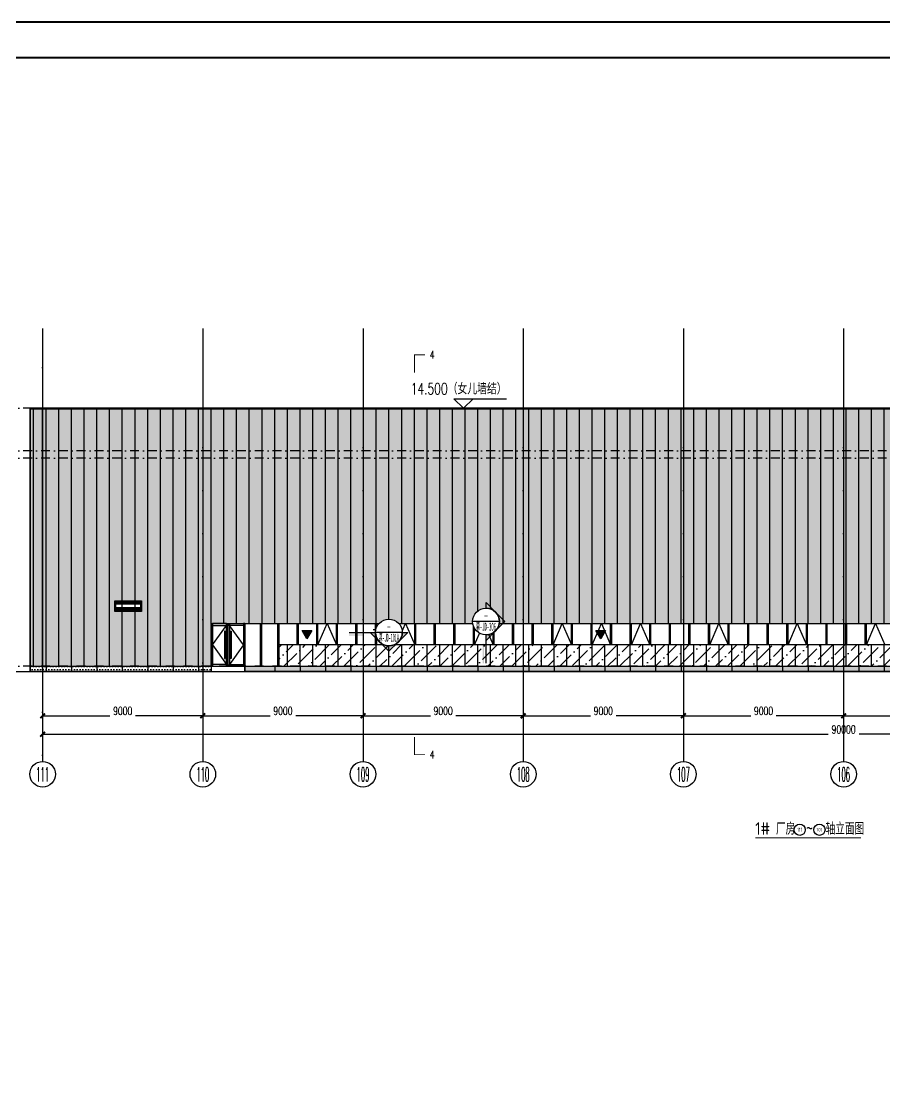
# Model space of a CAD drawing. Extents: x -2072575 to 87763, y 445513 to 805276.
# Drawn here: x -1862906 to -1814386, y 531657 to 591107 of the extents above; entities that cross this region are included whole.
import ezdxf
from ezdxf.enums import TextEntityAlignment as Align

# ---------------------------------------------------------------- set-up
doc = ezdxf.new("R2010")
doc.units = 0
doc.header["$LTSCALE"] = 1000
for name, pattern in [('CENTER', [2, 1.25, -0.25, 0.25, -0.25]), ('DASHDOT', [1, 0.5, -0.25, 0, -0.25]), ('DOT', [0.25, 0, -0.25]), ('DOTE', [2.42, 2, -0.2, 0.02, -0.2]), ('ZN-DASH', [0.35, 0.25, -0.1])]:
    doc.linetypes.add(name, pattern=pattern)
doc.layers.get('Defpoints').update_dxf_attribs({"color": 210})
for name, color, linetype in [('!ZN1-填充-8', 8, 'Continuous'), ('!ZN1-文字-7', 7, 'Continuous'), ('!ZN1-标注-173', 173, 'Continuous'), ('!ZN3-不锈钢板幕墙-7', 7, 'Continuous'), ('!ZN3-玻璃幕墙-4', 4, 'Continuous'), ('!ZN4-辅助材料-1', 1, 'Continuous'), ('!ZN7-索引-3', 3, 'Continuous'), ('0-cxFrame', 155, 'Continuous'), ('112铝材投影', 112, 'Continuous'), ('3符号', 3, 'Continuous'), ('3铝板幕墙', 3, 'Continuous'), ('4玻璃幕墙', 4, 'Continuous'), ('A-AXIS-DOTE', 14, 'DOTE'), ('A-AXIS-DP', 126, 'Continuous'), ('A-LIN-V', 9, 'Continuous'), ('A-SFCE', 30, 'Continuous'), ('AS-WALL', 40, 'Continuous'), ('DIM', 173, 'Continuous'), ('DIM_SYMB', 3, 'Continuous'), ('DOT', 8, 'DOT'), ('DOTE', 1, 'CENTER'), ('IE-填充-JYZS', 7, 'Continuous'), ('PUB_TEXT', 7, 'Continuous'), ('压型钢板', 23, 'Continuous')]:
    doc.layers.add(name, color=color, linetype=linetype)
doc.layers.add('0-cxText', color=131, linetype='Continuous', lineweight=25)
doc.layers.add('A-WALL-HATCH', color=8, linetype='Continuous', lineweight=13)
doc.styles.add('_TCH_AXIS', font='COMPLEX', dxfattribs={"bigfont": 'GBCBIG'})
doc.styles.add('_TCH_LABEL', font='COMPLEX', dxfattribs={"bigfont": 'GBCBIG'})
doc.styles.add('cx_tuming', font='simhei.ttf')
doc.styles.add('cx_tuqian1', font='')
doc.styles.add('DHTEXT-1', font='romans.shx', dxfattribs={"width": 0.7, "bigfont": 'chinese.shx'})
doc.styles.get("Standard").update_dxf_attribs({"font": 'gbenor.shx', "bigfont": 'gbcbig.shx'})
doc.styles.add('中南符号', font='simhei.ttf')
doc.styles.add('卓越符号', font='ROMANS.shx', dxfattribs={"width": 0.7, "bigfont": 'CHINESE.shx'})
doc.styles.add('样式 1', font='romans.shx', dxfattribs={"width": 0.7, "bigfont": 'chinese.shx'})
doc.styles.add('黑体', font='simhei.ttf', dxfattribs={"height": 12})
doc.styles.get('cx_tuqian1').set_extended_font_data('SimSun')
doc.dimstyles.new('ZN180', dxfattribs={"dimscale": 180, "dimtxt": 2.5, "dimasz": 1.5, "dimexe": 1, "dimexo": 2, "dimgap": 0.9, "dimtad": 1, "dimdec": 0, "dimdsep": 46, "dimtxsty": 'DHTEXT-1', "dimblk": 'ARCHTICK', "dimcen": 2.5, "dimclrd": 173, "dimclre": 173, "dimclrt": 7, "dimazin": 2, "dimtfac": 1, "dimtdec": 0, "dimtix": 1, "dimtmove": 2, "dimatfit": 3, "dimfxl": 0, "dimarcsym": 0})
pattern_1 = [(45, (-9976.13, -6e-11), (252.5697, 926.08891), [1190.625, -238.125, 0, -238.125])]

# ---------------------------------------------------------------- blocks, each defined once
blk = doc.blocks.new('w423432')
at = {"layer": '!ZN1-填充-8', "ltscale": 3000}
h = blk.add_hatch(dxfattribs=at)
h.set_pattern_fill('PLAST', color=141, scale=90)
h.set_pattern_definition([(0, (0, 0), (0, 285.75), []), (0, (0, 35.72), (0, 285.75), []), (0, (0, 71.44), (0, 285.75), [])])
h.paths.add_polyline_path([(-1977090, 516500), (-1975690, 516500), (-1975690, 516000), (-1977090, 516000)])
at = {"layer": '112铝材投影'}
for points in [[(-1977140, 516550), (-1975640, 516550), (-1975640, 515950), (-1977140, 515950)], [(-1977090, 516500), (-1975690, 516500), (-1975690, 516000), (-1977090, 516000)]]:
    blk.add_lwpolyline(points, close=True, dxfattribs=at)
blk = doc.blocks.new('_ArchTick')
at = {"color": 0, "linetype": 'ByBlock', "const_width": 0.4}
blk.add_lwpolyline([(-0.5, -0.5), (0.5, 0.5)], dxfattribs=at)
blk = doc.blocks.new('*D881')
at = {"layer": 'Defpoints', "color": 0, "ltscale": 1800, "transparency": 16777216}
for p in [(45000, -1577), (54000, -1577), (54000, -2784)]:
    blk.add_point(p, dxfattribs=at)
at = {"layer": 'DIM', "color": 173, "linetype": 'ByBlock', "lineweight": -2, "ltscale": 1800, "transparency": 16777216}
for p, q in [((45000, -1937), (45000, -2964)), ((54000, -1937), (54000, -2964)), ((45000, -2784), (48783, -2784)), ((54000, -2784), (50217, -2784))]:
    blk.add_line(p, q, dxfattribs=at)
at = {"layer": 'DIM', "color": 173, "lineweight": -2, "ltscale": 1800, "transparency": 16777216, "xscale": 270, "yscale": 270, "zscale": 270, "rotation": 180}
blk.add_blockref('_ArchTick', (45000, -2784), dxfattribs=at)
at = {"layer": 'DIM', "color": 173, "lineweight": -2, "ltscale": 1800, "transparency": 16777216, "xscale": 270, "yscale": 270, "zscale": 270}
blk.add_blockref('_ArchTick', (54000, -2784), dxfattribs=at)
at = {"layer": 'DIM', "color": 7, "ltscale": 1800, "transparency": 16777216, "insert": (49500, -2509), "char_height": 450, "attachment_point": 5, "style": 'DHTEXT-1'}
blk.add_mtext('9000', dxfattribs=at)
blk = doc.blocks.new('*D882')
at = {"layer": 'Defpoints', "color": 0, "ltscale": 1800, "transparency": 16777216}
for p in [(36000, -1577), (45000, -1577), (45000, -2784)]:
    blk.add_point(p, dxfattribs=at)
at = {"layer": 'DIM', "color": 173, "linetype": 'ByBlock', "lineweight": -2, "ltscale": 1800, "transparency": 16777216}
for p, q in [((36000, -1937), (36000, -2964)), ((45000, -1937), (45000, -2964)), ((36000, -2784), (39783, -2784)), ((45000, -2784), (41217, -2784))]:
    blk.add_line(p, q, dxfattribs=at)
at = {"layer": 'DIM', "color": 173, "lineweight": -2, "ltscale": 1800, "transparency": 16777216, "xscale": 270, "yscale": 270, "zscale": 270, "rotation": 180}
blk.add_blockref('_ArchTick', (36000, -2784), dxfattribs=at)
at = {"layer": 'DIM', "color": 173, "lineweight": -2, "ltscale": 1800, "transparency": 16777216, "xscale": 270, "yscale": 270, "zscale": 270}
blk.add_blockref('_ArchTick', (45000, -2784), dxfattribs=at)
at = {"layer": 'DIM', "color": 7, "ltscale": 1800, "transparency": 16777216, "insert": (40500, -2509), "char_height": 450, "attachment_point": 5, "style": 'DHTEXT-1'}
blk.add_mtext('9000', dxfattribs=at)
blk = doc.blocks.new('*D883')
at = {"layer": 'Defpoints', "color": 0, "ltscale": 1800, "transparency": 16777216}
for p in [(27000, -1577), (36000, -1577), (36000, -2784)]:
    blk.add_point(p, dxfattribs=at)
at = {"layer": 'DIM', "color": 173, "linetype": 'ByBlock', "lineweight": -2, "ltscale": 1800, "transparency": 16777216}
for p, q in [((27000, -1937), (27000, -2964)), ((36000, -1937), (36000, -2964)), ((27000, -2784), (30783, -2784)), ((36000, -2784), (32217, -2784))]:
    blk.add_line(p, q, dxfattribs=at)
at = {"layer": 'DIM', "color": 173, "lineweight": -2, "ltscale": 1800, "transparency": 16777216, "xscale": 270, "yscale": 270, "zscale": 270, "rotation": 180}
blk.add_blockref('_ArchTick', (27000, -2784), dxfattribs=at)
at = {"layer": 'DIM', "color": 173, "lineweight": -2, "ltscale": 1800, "transparency": 16777216, "xscale": 270, "yscale": 270, "zscale": 270}
blk.add_blockref('_ArchTick', (36000, -2784), dxfattribs=at)
at = {"layer": 'DIM', "color": 7, "ltscale": 1800, "transparency": 16777216, "insert": (31500, -2509), "char_height": 450, "attachment_point": 5, "style": 'DHTEXT-1'}
blk.add_mtext('9000', dxfattribs=at)
blk = doc.blocks.new('*D884')
at = {"layer": 'Defpoints', "color": 0, "ltscale": 1800, "transparency": 16777216}
for p in [(18000, -1577), (27000, -1577), (27000, -2784)]:
    blk.add_point(p, dxfattribs=at)
at = {"layer": 'DIM', "color": 173, "linetype": 'ByBlock', "lineweight": -2, "ltscale": 1800, "transparency": 16777216}
for p, q in [((18000, -1937), (18000, -2964)), ((27000, -1937), (27000, -2964)), ((18000, -2784), (21783, -2784)), ((27000, -2784), (23217, -2784))]:
    blk.add_line(p, q, dxfattribs=at)
at = {"layer": 'DIM', "color": 173, "lineweight": -2, "ltscale": 1800, "transparency": 16777216, "xscale": 270, "yscale": 270, "zscale": 270, "rotation": 180}
blk.add_blockref('_ArchTick', (18000, -2784), dxfattribs=at)
at = {"layer": 'DIM', "color": 173, "lineweight": -2, "ltscale": 1800, "transparency": 16777216, "xscale": 270, "yscale": 270, "zscale": 270}
blk.add_blockref('_ArchTick', (27000, -2784), dxfattribs=at)
at = {"layer": 'DIM', "color": 7, "ltscale": 1800, "transparency": 16777216, "insert": (22500, -2509), "char_height": 450, "attachment_point": 5, "style": 'DHTEXT-1'}
blk.add_mtext('9000', dxfattribs=at)
blk = doc.blocks.new('*D885')
at = {"layer": 'Defpoints', "color": 0, "ltscale": 1800, "transparency": 16777216}
for p in [(9000, -1577), (18000, -1577), (18000, -2784)]:
    blk.add_point(p, dxfattribs=at)
at = {"layer": 'DIM', "color": 173, "linetype": 'ByBlock', "lineweight": -2, "ltscale": 1800, "transparency": 16777216}
for p, q in [((9000, -1937), (9000, -2964)), ((18000, -1937), (18000, -2964)), ((9000, -2784), (12783, -2784)), ((18000, -2784), (14217, -2784))]:
    blk.add_line(p, q, dxfattribs=at)
at = {"layer": 'DIM', "color": 173, "lineweight": -2, "ltscale": 1800, "transparency": 16777216, "xscale": 270, "yscale": 270, "zscale": 270, "rotation": 180}
blk.add_blockref('_ArchTick', (9000, -2784), dxfattribs=at)
at = {"layer": 'DIM', "color": 173, "lineweight": -2, "ltscale": 1800, "transparency": 16777216, "xscale": 270, "yscale": 270, "zscale": 270}
blk.add_blockref('_ArchTick', (18000, -2784), dxfattribs=at)
at = {"layer": 'DIM', "color": 7, "ltscale": 1800, "transparency": 16777216, "insert": (13500, -2509), "char_height": 450, "attachment_point": 5, "style": 'DHTEXT-1'}
blk.add_mtext('9000', dxfattribs=at)
blk = doc.blocks.new('*D891')
at = {"layer": 'Defpoints', "color": 0, "ltscale": 1800, "transparency": 16777216}
for p in [(0, -1577), (9000, -1577), (9000, -2784)]:
    blk.add_point(p, dxfattribs=at)
at = {"layer": 'DIM', "color": 173, "linetype": 'ByBlock', "lineweight": -2, "ltscale": 1800, "transparency": 16777216}
for p, q in [((0, -1937), (0, -2964)), ((9000, -1937), (9000, -2964)), ((0, -2784), (3783, -2784)), ((9000, -2784), (5217, -2784))]:
    blk.add_line(p, q, dxfattribs=at)
at = {"layer": 'DIM', "color": 173, "lineweight": -2, "ltscale": 1800, "transparency": 16777216, "xscale": 270, "yscale": 270, "zscale": 270, "rotation": 180}
blk.add_blockref('_ArchTick', (0, -2784), dxfattribs=at)
at = {"layer": 'DIM', "color": 173, "lineweight": -2, "ltscale": 1800, "transparency": 16777216, "xscale": 270, "yscale": 270, "zscale": 270}
blk.add_blockref('_ArchTick', (9000, -2784), dxfattribs=at)
at = {"layer": 'DIM', "color": 7, "ltscale": 1800, "transparency": 16777216, "insert": (4500, -2509), "char_height": 450, "attachment_point": 5, "style": 'DHTEXT-1'}
blk.add_mtext('9000', dxfattribs=at)
blk = doc.blocks.new('*D892')
at = {"layer": 'Defpoints', "color": 0, "ltscale": 1800, "transparency": 16777216}
for p in [(0, -1991), (90000, -1991), (90000, -3824)]:
    blk.add_point(p, dxfattribs=at)
at = {"layer": 'DIM', "color": 173, "linetype": 'ByBlock', "lineweight": -2, "ltscale": 1800, "transparency": 16777216}
for p, q in [((0, -2351), (0, -4004)), ((90000, -2351), (90000, -4004)), ((0, -3824), (44133, -3824)), ((90000, -3824), (45867, -3824))]:
    blk.add_line(p, q, dxfattribs=at)
at = {"layer": 'DIM', "color": 173, "lineweight": -2, "ltscale": 1800, "transparency": 16777216, "xscale": 270, "yscale": 270, "zscale": 270, "rotation": 180}
blk.add_blockref('_ArchTick', (0, -3824), dxfattribs=at)
at = {"layer": 'DIM', "color": 173, "lineweight": -2, "ltscale": 1800, "transparency": 16777216, "xscale": 270, "yscale": 270, "zscale": 270}
blk.add_blockref('_ArchTick', (90000, -3824), dxfattribs=at)
at = {"layer": 'DIM', "color": 7, "ltscale": 1800, "transparency": 16777216, "insert": (45000, -3549), "char_height": 450, "attachment_point": 5, "style": 'DHTEXT-1'}
blk.add_mtext('90000', dxfattribs=at)
blk = doc.blocks.new('卓越-轴号')
blk.add_circle((0, 0), 4)
at = {"color": 0, "style": '_TCH_AXIS', "width": 1.041667, "flags": 8}
blk.add_attdef('A', text='', height=4.48, dxfattribs=at).set_placement((-2, -2.24), (2, -2.24), align=Align.FIT)
blk = doc.blocks.new('*U137')
at = {"ltscale": 10}
blk.add_line((3.48, 0), (-6.85, 0), dxfattribs=at)
blk.add_lwpolyline([(3, 3), (0, 0), (-3, 3), (13.45, 3)])
at = {"color": 0, "style": '卓越符号', "width": 0.7, "flags": 8}
blk.add_attdef('±0.000', text='', height=3.5, dxfattribs=at).set_placement((13.45, 4.35), align=Align.RIGHT)
blk = doc.blocks.new('*U93')
at = {"layer": '!ZN3-玻璃幕墙-4', "color": 7, "ltscale": 10}
blk.add_lwpolyline([(0, 0), (517, 1200), (1034, 0)], dxfattribs=at)
blk = doc.blocks.new('*U94')
at = {"layer": '!ZN3-玻璃幕墙-4', "color": 7, "ltscale": 10}
blk.add_lwpolyline([(0, 0), (517, 1200), (1034, 0)], dxfattribs=at)
blk = doc.blocks.new('消防救援口标识')
blk.add_wipeout([(0, 0), (-150, 260), (150, 260)]).dxf.layer = '!ZN1-标注-173'
at = {"layer": '!ZN1-填充-8'}
h = blk.add_hatch(color=252, dxfattribs=at)
h.dxf.hatch_style = 1
h.paths.add_polyline_path([(0, 0), (-150, 260), (150, 260)])
at = {"layer": '!ZN1-标注-173'}
blk.add_lwpolyline([(0, 0), (-150, 260), (150, 260)], close=True, dxfattribs=at)
at = {"layer": '!ZN1-文字-7', "ltscale": 1.5, "style": '样式 1', "width": 0.7}
blk.add_text('消', height=120, dxfattribs=at).set_placement((-62, 164), align=Align.MIDDLE_LEFT)
blk = doc.blocks.new('紧急救援窗口')
at = {"layer": '!ZN4-辅助材料-1', "xscale": 1.8, "yscale": 1.8, "zscale": 1.8}
blk.add_blockref('消防救援口标识', (74715, -11410), dxfattribs=at)
blk = doc.blocks.new('*U125')
at = {"layer": '!ZN3-不锈钢板幕墙-7', "ltscale": 10}
for points in [[(757, 435), (797, 435), (797, 1965), (757, 1965)], [(1137, 435), (1097, 435), (1097, 1965), (1137, 1965)]]:
    blk.add_lwpolyline(points, close=True, dxfattribs=at)
at = {"layer": '!ZN3-玻璃幕墙-4', "color": 7, "linetype": 'ZN-DASH', "ltscale": 500}
for p, q in [((80, 1200), (867, 2300)), ((1813, 1200), (1027, 2300))]:
    blk.add_line(p, q, dxfattribs=at)
at = {"layer": '!ZN3-玻璃幕墙-4', "color": 7, "ltscale": 10}
for p, q in [((80, 1200), (867, 100)), ((1813, 1200), (1027, 100))]:
    blk.add_line(p, q, dxfattribs=at)
at = {"layer": '!ZN3-玻璃幕墙-4', "ltscale": 10}
for points in [[(80, 0), (0, 0), (0, 2400), (80, 2400)], [(80, 2300), (867, 2300), (867, 2400), (80, 2400)], [(947, 0), (867, 0), (867, 2400), (947, 2400)], [(1027, 0), (947, 0), (947, 2400), (1027, 2400)], [(1813, 2300), (1027, 2300), (1027, 2400), (1813, 2400)], [(1813, 0), (1893, 0), (1893, 2400), (1813, 2400)], [(80, 0), (867, 0), (867, 100), (80, 100)], [(1813, 0), (1027, 0), (1027, 100), (1813, 100)]]:
    blk.add_lwpolyline(points, close=True, dxfattribs=at)
blk = doc.blocks.new('TK22.A1 L(Dragon)')
at = {"layer": '0-cxFrame', "color": 7, "const_width": 0.5}
blk.add_lwpolyline([(0, 0), (-841, 0), (-841, 594), (0, 594)], close=True, dxfattribs=at)
at = {"layer": '0-cxFrame', "const_width": 0.5}
blk.add_lwpolyline([(-80, 10), (-821, 10), (-821, 584), (-80, 584)], close=True, dxfattribs=at)
at = {"style": '黑体', "flags": 4}
blk.add_attdef('图幅', text='', height=3.3, dxfattribs=at).set_placement((-40, 3), align=Align.RIGHT)
at = {"layer": '0-cxText', "flags": 4}
for tag, height, style, p in [('建设单位', 3.5, 'cx_tuming', (-45, 240)), ('项目名称', 3.5, 'cx_tuming', (-45, 210)), ('子项名称', 3.5, 'cx_tuming', (-45, 180)), ('工程编号', 3.3, 'cx_tuqian1', (-35, 165)), ('图名1', 3.5, 'cx_tuming', (-45, 87)), ('图名2', 3.5, 'cx_tuming', (-45, 79)), ('图名3', 3.5, 'cx_tuming', (-45, 71)), ('出图日期', 3.3, 'cx_tuqian1', (-39, 60)), ('专业', 3.3, 'cx_tuqian1', (-55, 52)), ('图号', 3.3, 'cx_tuqian1', (-55, 44)), ('版次', 3.3, 'cx_tuqian1', (-20, 44))]:
    blk.add_attdef(tag, text='', height=height, dxfattribs=dict(at, style=style)).set_placement(p, align=Align.MIDDLE)
at = {"layer": 'Defpoints', "color": 6, "flags": 4}
for tag, height, style, p in [('tufu', 3.3, '黑体', (-12, 12)), ('dwfname', 4, 'cx_tuqian1', (-80, 3))]:
    blk.add_attdef(tag, text='', height=height, dxfattribs=dict(at, style=style)).set_placement(p, align=Align.RIGHT)
blk = doc.blocks.new('*U127')
at = {"const_width": 0.5}
for points in [[(6, 0), (0, 0), (0, -10)], [(6, -224.8), (0, -224.8), (0, -214.8)]]:
    blk.add_lwpolyline(points, dxfattribs=at)
at = {"color": 0, "style": '_TCH_LABEL', "width": 0.705882, "flags": 8}
for tag, p in [('编号上', (10.01, 0)), ('编号下', (10.01, -224.8))]:
    blk.add_attdef(tag, text='', height=4.25, dxfattribs=at).set_placement(p, align=Align.MIDDLE_CENTER)
blk = doc.blocks.new('*U153')
blk.add_trace([(0, 1.25), (0, 0.75), (7.38, 1.25), (7.38, 0.75)])
blk = doc.blocks.new('*U152')
at = {"linetype": 'Continuous'}
blk.add_wipeout([(0.09, -5), (0.46, -4.98), (0.83, -4.94), (1.19, -4.86), (1.55, -4.76), (1.89, -4.63), (2.23, -4.48), (2.55, -4.3), (2.87, -4.1), (3.16, -3.88), (3.44, -3.64), (3.7, -3.37), (3.94, -3.09), (4.15, -2.79), (4.35, -2.48), (4.52, -2.15), (4.67, -1.81), (4.79, -1.46), (4.88, -1.1), (4.95, -0.74), (4.99, -0.37), (5, 0), (4.99, 0.37), (4.95, 0.74), (4.88, 1.1), (4.79, 1.46), (4.67, 1.81), (4.52, 2.15), (4.35, 2.48), (4.15, 2.79), (3.94, 3.09), (3.7, 3.37), (3.44, 3.64), (3.16, 3.88), (2.87, 4.1), (2.55, 4.3), (2.23, 4.48), (1.89, 4.63), (1.55, 4.76), (1.19, 4.86), (0.83, 4.94), (0.46, 4.98), (0.09, 5), (-0.28, 5), (-0.65, 4.96), (-1.01, 4.9), (-1.37, 4.81), (-1.72, 4.7), (-2.07, 4.56), (-2.4, 4.42), (-2.72, 4.21), (-3.02, 3.99), (-3.31, 3.76), (-3.57, 3.51), (-3.82, 3.23), (-4.05, 2.94), (-4.26, 2.64), (-4.44, 2.31), (-4.6, 1.98), (-4.73, 1.63), (-4.84, 1.28), (-4.92, 0.92), (-4.98, 0.55), (-5, 0.18), (-5, -0.18), (-4.98, -0.55), (-4.92, -0.92), (-4.84, -1.28), (-4.73, -1.63), (-4.6, -1.98), (-4.44, -2.31), (-4.26, -2.64), (-4.05, -2.94), (-3.82, -3.23), (-3.57, -3.51), (-3.31, -3.76), (-3.02, -3.99), (-2.72, -4.21), (-2.4, -4.4), (-2.07, -4.56), (-1.72, -4.7), (-1.37, -4.81), (-1.01, -4.9), (-0.65, -4.96), (-0.28, -5)], dxfattribs=at)
h = blk.add_hatch(color=256)
h.paths.add_polyline_path([(-3.54, -3.54), (-7.07, 0), (-5, 0, 0.198912)])
h.paths.add_polyline_path([(3.54, -3.54), (0, -7.07), (-3.54, -3.54, 0.414214)])
h.paths.add_polyline_path([(5, 0), (7.07, 0), (3.54, -3.54, 0.198912)])
for points in [[(-7.07, 0), (-5, 0, 0.198912), (-3.54, -3.54), (-7.07, 0)], [(5, 0), (7.07, 0), (3.54, -3.54, 0.198912), (5, 0)], [(-3.54, -3.54, 0.414214), (3.54, -3.54), (0, -7.07), (-3.54, -3.54, 0.414214)]]:
    blk.add_lwpolyline(points, format="xyb", close=True)
at = {"ltscale": 10}
blk.add_circle((0, 0), 5, dxfattribs=at)
blk = doc.blocks.new('Zsymbol-CutIndexes_3')
at = {"linetype": 'Continuous'}
blk.add_line((5.01, 0), (-5.01, 0), dxfattribs=at)
at = {"color": 0, "style": '中南符号'}
blk.add_attdef('视图', text='', height=3, dxfattribs=at).set_placement((0, 0), align=Align.BOTTOM_CENTER)
at = {"color": 0, "style": '中南符号', "width": 0.692568}
blk.add_attdef('图号', text='', height=3, dxfattribs=at).set_placement((-3.74, -3.44), (3.73, -3.44), align=Align.FIT)
blk = doc.blocks.new('*U151')
blk.add_trace([(0, -1.25), (0, -0.75), (5, -1.25), (5, -0.75)])
blk = doc.blocks.new('20250821111658')
at = {"layer": 'A-AXIS-DOTE'}
blk.add_line((0, 18985.3), (0, -5350), dxfattribs=at)
at = {"layer": 'DOT', "linetype": 'DASHDOT'}
for p, q in [((97423.1, 14500), (-6775, 14500)), ((97423.1, 12100), (-6775, 12100)), ((97423.1, 11700), (-6775, 11700)), ((97423.1, 0), (-6775, 0))]:
    blk.add_line(p, q, dxfattribs=at)
at = {"layer": 'DOTE', "ltscale": 180}
for p, q in [((0, 18985.3), (0, -5350)), ((9000, 18985.3), (9000, -5350)), ((18000, 18985.3), (18000, -5350)), ((27000, 18985.3), (27000, -5350)), ((36000, 18985.3), (36000, -5350)), ((45000, 18985.3), (45000, -5350))]:
    blk.add_line(p, q, dxfattribs=at)
at = {"layer": '3符号', "color": 7}
ref = blk.add_blockref('*U137', (23644.3, 14500), dxfattribs=dict(at, xscale=180, yscale=180, zscale=180, rotation=359.9999999999989))
ref.add_attrib('±0.000', '14.500（女儿墙结）', dxfattribs={"layer": '0', "color": 0, "height": 630, "rotation": 360, "style": '卓越符号', "width": 0.7}).set_placement((26065.3, 15283), align=Align.RIGHT)
ref = blk.add_blockref('卓越-轴号', (1.1, -6070), dxfattribs=dict(at, xscale=180, yscale=180, zscale=180))
ref.add_attrib('A', '111', dxfattribs={"layer": '0', "color": 0, "height": 806.4, "style": '_TCH_AXIS', "width": 0.480769}).set_placement((-358.9, -6473.2), (361.1, -6473.2), align=Align.FIT)
ref = blk.add_blockref('卓越-轴号', (9001.1, -6070), dxfattribs=dict(at, xscale=180, yscale=180, zscale=180))
ref.add_attrib('A', '110', dxfattribs={"layer": '0', "color": 0, "height": 806.4, "style": '_TCH_AXIS', "width": 0.426136}).set_placement((8641.1, -6473.2), (9361.1, -6473.2), align=Align.FIT)
ref = blk.add_blockref('卓越-轴号', (18001.1, -6070), dxfattribs=dict(at, xscale=180, yscale=180, zscale=180))
ref.add_attrib('A', '109', dxfattribs={"layer": '0', "color": 0, "height": 806.4, "style": '_TCH_AXIS', "width": 0.382653}).set_placement((17641.1, -6473.2), (18361.1, -6473.2), align=Align.FIT)
ref = blk.add_blockref('卓越-轴号', (27001.1, -6070), dxfattribs=dict(at, xscale=180, yscale=180, zscale=180))
ref.add_attrib('A', '108', dxfattribs={"layer": '0', "color": 0, "height": 806.4, "style": '_TCH_AXIS', "width": 0.382653}).set_placement((26641.1, -6473.2), (27361.1, -6473.2), align=Align.FIT)
ref = blk.add_blockref('卓越-轴号', (36001.1, -6070), dxfattribs=dict(at, xscale=180, yscale=180, zscale=180))
ref.add_attrib('A', '107', dxfattribs={"layer": '0', "color": 0, "height": 806.4, "style": '_TCH_AXIS', "width": 0.382653}).set_placement((35641.1, -6473.2), (36361.1, -6473.2), align=Align.FIT)
ref = blk.add_blockref('卓越-轴号', (45001.1, -6070), dxfattribs=dict(at, xscale=180, yscale=180, zscale=180))
ref.add_attrib('A', '106', dxfattribs={"layer": '0', "color": 0, "height": 806.4, "style": '_TCH_AXIS', "width": 0.382653}).set_placement((44641.1, -6473.2), (45361.1, -6473.2), align=Align.FIT)
at = {"layer": 'DIM', "ltscale": 1800}
for base, p1, p2, picture, middle in [((9000, -2784.1), (0, -1577.5), (9000, -1577.5), '*D891', (4500, -2509.1)), ((18000, -2784.1), (9000, -1577.5), (18000, -1577.5), '*D885', (13500, -2509.1)), ((27000, -2784.1), (18000, -1577.5), (27000, -1577.5), '*D884', (22500, -2509.1)), ((36000, -2784.1), (27000, -1577.5), (36000, -1577.5), '*D883', (31500, -2509.1)), ((45000, -2784.1), (36000, -1577.5), (45000, -1577.5), '*D882', (40500, -2509.1)), ((54000, -2784.1), (45000, -1577.5), (54000, -1577.5), '*D881', (49500, -2509.1)), ((90000, -3824.1), (0, -1991.4), (90000, -1991.4), '*D892', (45000, -3549.1))]:
    dim = blk.add_linear_dim(base=base, p1=p1, p2=p2, angle=0, dimstyle='ZN180', dxfattribs=at)
    dim.commit()
    dim.dimension.update_dxf_attribs({"geometry": picture, "text_midpoint": middle, "dimtype": 129})

msp = doc.modelspace()

# ---------------------------------------------------------------- hatches: boundary and pattern name
at = {"layer": '!ZN1-填充-8'}
h = msp.add_hatch(dxfattribs=at)
h.set_pattern_fill('ANSI36', color=256, scale=300, style=0)
h.set_pattern_definition(pattern_1)
h.paths.add_polyline_path([(-1857593.6, 557977.6), (-1857593.6, 558477.6), (-1856193.6, 558477.6), (-1856193.6, 557977.6)], flags=0)
h.paths.add_polyline_path([(-1862401.3, 554847.6), (-1848366.3, 554847.6), (-1848396.5, 554847.6), (-1852293.8, 554847.6), (-1852293.8, 557247.6), (-1789201.3, 557247.6), (-1789201.3, 569297.6), (-1862401.3, 569297.6)])
h.paths.add_polyline_path([(-1857593.6, 557977.6), (-1857593.6, 558477.6), (-1856193.6, 558477.6), (-1856193.6, 557977.6)], flags=0)
h.paths.add_polyline_path([(-1857643.6, 557927.6), (-1857643.6, 558527.6), (-1856143.6, 558527.6), (-1856143.6, 557927.6)], flags=16)
h = msp.add_hatch(dxfattribs=at)
h.set_pattern_fill('ANSI36', color=256, scale=300, style=0)
h.set_pattern_definition(pattern_1)
h.paths.add_polyline_path([(-1848433.4, 554847.6), (-1787701.3, 554847.6), (-1787701.3, 556047.6), (-1848433.4, 556047.6)])
h = msp.add_hatch(dxfattribs=at)
h.set_pattern_fill('DOTS', color=141, scale=100, style=0)
h.paths.add_polyline_path([(-1862401.3, 554847.6), (-1852229.3, 554847.6), (-1852229.3, 554547.6), (-1862401.3, 554547.6)])
h = msp.add_hatch(dxfattribs=at)
h.set_pattern_fill('DOTS', color=141, scale=100, style=0)
h.paths.add_polyline_path([(-1850343.8, 554847.6), (-1771001.3, 554847.6), (-1771001.3, 554547.6), (-1850343.8, 554547.6)])
at = {"layer": 'IE-填充-JYZS', "ltscale": 10}
h = msp.add_hatch(dxfattribs=at)
h.set_pattern_fill('DOTS', color=141, scale=10)
h.set_pattern_definition([(0, (-1862401.26, 569297.57), (7.9375, 15.875), [0, -15.875])])
h.paths.add_polyline_path([(-1862401.3, 569347.6), (-1771001.3, 569347.6), (-1771001.3, 569297.6), (-1862401.3, 569297.6)])

# ---------------------------------------------------------------- linework, layer by layer
at = {"layer": '!ZN7-索引-3', "ltscale": 3}
for p, q in [((-1836791.7, 555019), (-1836791.7, 557362.9)), ((-1844479.7, 556747.6), (-1842244.6, 556747.6))]:
    msp.add_line(p, q, dxfattribs=at)
at = {"layer": '3铝板幕墙', "ltscale": 2000}
for p, q in [((-1861503.4, 569347.6), (-1861503.4, 569297.6)), ((-1860076.6, 569347.6), (-1860076.6, 569297.6)), ((-1858649.8, 569347.6), (-1858649.8, 569297.6)), ((-1857223, 569347.6), (-1857223, 569297.6)), ((-1855796.2, 569347.6), (-1855796.2, 569297.6)), ((-1854369.5, 569347.6), (-1854369.5, 569297.6)), ((-1852942.7, 569347.6), (-1852942.7, 569297.6)), ((-1852229.3, 569347.6), (-1852229.3, 569297.6)), ((-1850802.5, 569347.6), (-1850802.5, 569297.6)), ((-1849375.8, 569347.6), (-1849375.8, 569297.6)), ((-1848662.4, 569347.6), (-1848662.4, 569297.6)), ((-1847235.6, 569347.6), (-1847235.6, 569297.6)), ((-1845808.8, 569347.6), (-1845808.8, 569297.6)), ((-1844382, 569347.6), (-1844382, 569297.6)), ((-1842955.3, 569347.6), (-1842955.3, 569297.6)), ((-1841528.5, 569347.6), (-1841528.5, 569297.6)), ((-1840101.7, 569347.6), (-1840101.7, 569297.6)), ((-1838674.9, 569347.6), (-1838674.9, 569297.6)), ((-1837248.2, 569347.6), (-1837248.2, 569297.6)), ((-1835821.4, 569347.6), (-1835821.4, 569297.6)), ((-1834394.6, 569347.6), (-1834394.6, 569297.6)), ((-1832967.8, 569347.6), (-1832967.8, 569297.6)), ((-1831541, 569347.6), (-1831541, 569297.6)), ((-1830114.3, 569347.6), (-1830114.3, 569297.6)), ((-1828687.5, 569347.6), (-1828687.5, 569297.6)), ((-1827260.7, 569347.6), (-1827260.7, 569297.6)), ((-1825833.9, 569347.6), (-1825833.9, 569297.6)), ((-1824407.2, 569347.6), (-1824407.2, 569297.6)), ((-1822980.4, 569347.6), (-1822980.4, 569297.6)), ((-1821553.6, 569347.6), (-1821553.6, 569297.6)), ((-1820126.8, 569347.6), (-1820126.8, 569297.6)), ((-1818700.1, 569347.6), (-1818700.1, 569297.6)), ((-1817273.3, 569347.6), (-1817273.3, 569297.6)), ((-1815846.5, 569347.6), (-1815846.5, 569297.6)), ((-1814419.7, 569347.6), (-1814419.7, 569297.6)), ((-1862401.3, 554859.4), (-1862401.3, 554547.6)), ((-1861503.4, 554859.4), (-1861503.4, 554547.6)), ((-1860076.6, 554859.4), (-1860076.6, 554547.6)), ((-1858649.8, 554859.4), (-1858649.8, 554547.6)), ((-1857223, 554859.4), (-1857223, 554547.6)), ((-1855796.2, 554859.4), (-1855796.2, 554547.6)), ((-1854369.5, 554859.4), (-1854369.5, 554547.6)), ((-1852942.7, 554859.4), (-1852942.7, 554547.6)), ((-1852229.3, 554859.4), (-1852229.3, 554547.6)), ((-1850343.8, 554859.4), (-1850343.8, 554547.6)), ((-1848662.4, 554859.4), (-1848662.4, 554547.6)), ((-1847235.6, 554859.4), (-1847235.6, 554547.6)), ((-1845808.8, 554859.4), (-1845808.8, 554547.6)), ((-1844382, 554859.4), (-1844382, 554547.6)), ((-1842955.3, 554859.4), (-1842955.3, 554547.6)), ((-1841528.5, 554859.4), (-1841528.5, 554547.6)), ((-1840101.7, 554859.4), (-1840101.7, 554547.6)), ((-1838674.9, 554859.4), (-1838674.9, 554547.6)), ((-1837248.2, 554859.4), (-1837248.2, 554547.6)), ((-1835821.4, 554859.4), (-1835821.4, 554547.6)), ((-1834394.6, 554859.4), (-1834394.6, 554547.6)), ((-1832967.8, 554859.4), (-1832967.8, 554547.6)), ((-1831541, 554859.4), (-1831541, 554547.6)), ((-1830114.3, 554859.4), (-1830114.3, 554547.6)), ((-1828687.5, 554859.4), (-1828687.5, 554547.6)), ((-1827260.7, 554859.4), (-1827260.7, 554547.6)), ((-1825833.9, 554859.4), (-1825833.9, 554547.6)), ((-1824407.2, 554859.4), (-1824407.2, 554547.6)), ((-1822980.4, 554859.4), (-1822980.4, 554547.6)), ((-1821553.6, 554859.4), (-1821553.6, 554547.6)), ((-1820126.8, 554859.4), (-1820126.8, 554547.6)), ((-1818700.1, 554859.4), (-1818700.1, 554547.6)), ((-1817273.3, 554859.4), (-1817273.3, 554547.6)), ((-1815846.5, 554859.4), (-1815846.5, 554547.6)), ((-1814419.7, 554859.4), (-1814419.7, 554547.6))]:
    msp.add_line(p, q, dxfattribs=at)
for points in [[(-1862401.3, 569347.6), (-1771001.3, 569347.6), (-1771001.3, 569297.6), (-1862401.3, 569297.6)], [(-1862401.3, 554859.4), (-1852229.3, 554859.4), (-1852229.3, 554547.6), (-1862401.3, 554547.6)], [(-1850343.8, 554859.4), (-1771001.3, 554859.4), (-1771001.3, 554547.6), (-1850343.8, 554547.6)]]:
    msp.add_lwpolyline(points, close=True, dxfattribs=at)
at = {"layer": '4玻璃幕墙', "ltscale": 1.5}
for p, q in [((-1852236.8, 557247.6), (-1852236.8, 554847.6)), ((-1852236.8, 557247.6), (-1787701.3, 557247.6)), ((-1852170.3, 557247.6), (-1852170.3, 554847.6)), ((-1850410.3, 557247.6), (-1850410.3, 554847.6)), ((-1850343.8, 557247.6), (-1850343.8, 554847.6)), ((-1849450.8, 554847.6), (-1849450.8, 557247.6)), ((-1849384.3, 554847.6), (-1849384.3, 557247.6)), ((-1848500, 557247.6), (-1848500, 554847.6)), ((-1848433.4, 557247.6), (-1848433.4, 554847.6)), ((-1847399.5, 556047.6), (-1847399.5, 557247.6)), ((-1847333, 556047.6), (-1847333, 557247.6)), ((-1846299.1, 556047.6), (-1846299.1, 557247.6)), ((-1846232.5, 556047.6), (-1846232.5, 557247.6)), ((-1845198.6, 556047.6), (-1845198.6, 557247.6)), ((-1845132.1, 556047.6), (-1845132.1, 557247.6)), ((-1844098.1, 556047.6), (-1844098.1, 557247.6)), ((-1844031.6, 556047.6), (-1844031.6, 557247.6)), ((-1842997.7, 556047.6), (-1842997.7, 557247.6)), ((-1842931.1, 556047.6), (-1842931.1, 557247.6)), ((-1841897.2, 556047.6), (-1841897.2, 557247.6)), ((-1841830.7, 556047.6), (-1841830.7, 557247.6)), ((-1840796.7, 556047.6), (-1840796.7, 557247.6)), ((-1840730.2, 556047.6), (-1840730.2, 557247.6)), ((-1839696.3, 556047.6), (-1839696.3, 557247.6)), ((-1839629.7, 556047.6), (-1839629.7, 557247.6)), ((-1838595.8, 556047.6), (-1838595.8, 557247.6)), ((-1838529.3, 556047.6), (-1838529.3, 557247.6)), ((-1837495.4, 556047.6), (-1837495.4, 557247.6)), ((-1837428.8, 556047.6), (-1837428.8, 557247.6)), ((-1836394.9, 556047.6), (-1836394.9, 557247.6)), ((-1836328.3, 556047.6), (-1836328.3, 557247.6)), ((-1835294.4, 556047.6), (-1835294.4, 557247.6)), ((-1835227.9, 556047.6), (-1835227.9, 557247.6)), ((-1834194, 556047.6), (-1834194, 557247.6)), ((-1834127.4, 556047.6), (-1834127.4, 557247.6)), ((-1833093.5, 556047.6), (-1833093.5, 557247.6)), ((-1833027, 556047.6), (-1833027, 557247.6)), ((-1831993.1, 556047.6), (-1831993.1, 557247.6)), ((-1831926.5, 556047.6), (-1831926.5, 557247.6)), ((-1830892.6, 556047.6), (-1830892.6, 557247.6)), ((-1830826.1, 556047.6), (-1830826.1, 557247.6)), ((-1829792.1, 556047.6), (-1829792.1, 557247.6)), ((-1829725.6, 556047.6), (-1829725.6, 557247.6)), ((-1828691.7, 556047.6), (-1828691.7, 557247.6)), ((-1828625.1, 556047.6), (-1828625.1, 557247.6)), ((-1827591.2, 556047.6), (-1827591.2, 557247.6)), ((-1827524.7, 556047.6), (-1827524.7, 557247.6)), ((-1826490.9, 556047.6), (-1826490.9, 557247.6)), ((-1826424.4, 556047.6), (-1826424.4, 557247.6)), ((-1825390.1, 556047.6), (-1825390.1, 557247.6)), ((-1825323.6, 556047.6), (-1825323.6, 557247.6)), ((-1824289.8, 556047.6), (-1824289.8, 557247.6)), ((-1824223.3, 556047.6), (-1824223.3, 557247.6)), ((-1823189.4, 556047.6), (-1823189.4, 557247.6)), ((-1823122.8, 556047.6), (-1823122.8, 557247.6)), ((-1822088.9, 556047.6), (-1822088.9, 557247.6)), ((-1822022.3, 556047.6), (-1822022.3, 557247.6)), ((-1820988.4, 556047.6), (-1820988.4, 557247.6)), ((-1820921.9, 556047.6), (-1820921.9, 557247.6)), ((-1819888, 556047.6), (-1819888, 557247.6)), ((-1819821.4, 556047.6), (-1819821.4, 557247.6)), ((-1818787.5, 556047.6), (-1818787.5, 557247.6)), ((-1818721, 556047.6), (-1818721, 557247.6)), ((-1817687, 556047.6), (-1817687, 557247.6)), ((-1817620.5, 556047.6), (-1817620.5, 557247.6)), ((-1816586.6, 556047.6), (-1816586.6, 557247.6)), ((-1816520, 556047.6), (-1816520, 557247.6)), ((-1815486.1, 556047.6), (-1815486.1, 557247.6)), ((-1815419.6, 556047.6), (-1815419.6, 557247.6)), ((-1843131.6, 556922.2), (-1842311.6, 556922.2)), ((-1852236.8, 554847.6), (-1848433.4, 554847.6))]:
    msp.add_line(p, q, dxfattribs=at)
at = {"layer": '4玻璃幕墙', "ltscale": 10}
for p, q in [((-1787701.3, 556047.6), (-1848433.4, 556047.6)), ((-1848433.4, 556047.6), (-1848433.4, 554847.6))]:
    msp.add_line(p, q, dxfattribs=at)
at = {"layer": 'A-AXIS-DOTE'}
for p, q in [((-1861701.3, 569347.6), (-1861701.3, 554547.6)), ((-1852701.3, 569347.6), (-1852701.3, 554547.6)), ((-1843701.3, 569347.6), (-1843701.3, 556047.6)), ((-1834701.3, 569347.6), (-1834701.3, 556047.6)), ((-1825701.3, 569347.6), (-1825701.3, 556047.6)), ((-1816701.3, 569347.6), (-1816701.3, 556047.6)), ((-1843701.3, 554847.6), (-1843701.3, 554547.6)), ((-1834701.3, 554847.6), (-1834701.3, 554547.6)), ((-1825701.3, 554847.6), (-1825701.3, 554547.6)), ((-1816701.3, 554847.6), (-1816701.3, 554547.6))]:
    msp.add_line(p, q, dxfattribs=at)
at = {"layer": 'A-LIN-V'}
for p, q in [((-1862401.3, 569347.6), (-1862401.3, 554547.6)), ((-1771001.3, 569347.6), (-1862401.3, 569347.6)), ((-1789201.3, 569297.6), (-1862401.3, 569297.6)), ((-1788601.3, 556047.6), (-1843701.3, 556047.6))]:
    msp.add_line(p, q, dxfattribs=at)
at = {"layer": 'AS-WALL'}
msp.add_line((-1869536.3, 554547.6), (-1763306.3, 554547.6), dxfattribs=at)
at = {"layer": 'DIM_SYMB', "const_width": 70}
msp.add_lwpolyline([(-1821667.7, 545201.5), (-1815730.4, 545201.5)], dxfattribs=at)
at = {"layer": 'PUB_TEXT'}
for centre in [(-1819168, 545658.7), (-1818059.7, 545658.7)]:
    msp.add_circle(centre, 315, dxfattribs=at)
at = {"layer": '压型钢板', "ltscale": 10}
for p, q in [((-1862401.3, 554847.6), (-1862401.3, 569297.6)), ((-1862216.7, 554847.6), (-1862216.7, 569297.6)), ((-1861701.3, 554847.6), (-1861701.3, 569297.6)), ((-1861503.4, 554847.6), (-1861503.4, 569297.6)), ((-1860790, 554847.6), (-1860790, 569297.6)), ((-1860076.6, 554847.6), (-1860076.6, 569297.6)), ((-1859363.2, 554847.6), (-1859363.2, 569297.6)), ((-1858649.8, 554847.6), (-1858649.8, 569297.6)), ((-1857936.4, 554847.6), (-1857936.4, 569297.6)), ((-1857223, 554847.6), (-1857223, 569297.6)), ((-1856509.6, 554847.6), (-1856509.6, 569297.6)), ((-1855796.2, 554847.6), (-1855796.2, 569297.6)), ((-1855082.9, 554847.6), (-1855082.9, 569297.6)), ((-1854369.5, 554847.6), (-1854369.5, 569297.6)), ((-1853656.1, 554847.6), (-1853656.1, 569297.6)), ((-1852942.7, 554847.6), (-1852942.7, 569297.6)), ((-1852229.3, 557247.6), (-1852229.3, 569297.6)), ((-1851515.9, 557247.6), (-1851515.9, 569297.6)), ((-1850802.5, 557247.6), (-1850802.5, 569297.6)), ((-1850089.1, 557247.6), (-1850089.1, 569297.6)), ((-1849375.8, 557247.6), (-1849375.8, 569297.6)), ((-1848662.4, 557247.6), (-1848662.4, 569297.6)), ((-1847949, 557247.6), (-1847949, 569297.6)), ((-1847235.6, 557247.6), (-1847235.6, 569297.6)), ((-1846522.2, 557247.6), (-1846522.2, 569297.6)), ((-1845808.8, 557247.6), (-1845808.8, 569297.6)), ((-1845095.4, 557247.6), (-1845095.4, 569297.6)), ((-1844382, 557247.6), (-1844382, 569297.6)), ((-1843668.6, 557247.6), (-1843668.6, 569297.6)), ((-1842955.3, 557247.6), (-1842955.3, 569297.6)), ((-1842241.9, 557247.6), (-1842241.9, 569297.6)), ((-1841528.5, 557247.6), (-1841528.5, 569297.6)), ((-1840815.1, 557247.6), (-1840815.1, 569297.6)), ((-1840101.7, 557247.6), (-1840101.7, 569297.6)), ((-1839388.3, 557247.6), (-1839388.3, 569297.6)), ((-1838674.9, 557247.6), (-1838674.9, 569297.6)), ((-1837961.5, 557247.6), (-1837961.5, 569297.6)), ((-1837248.2, 557247.6), (-1837248.2, 569297.6)), ((-1836534.8, 557247.6), (-1836534.8, 569297.6)), ((-1835821.4, 557247.6), (-1835821.4, 569297.6)), ((-1835108, 557247.6), (-1835108, 569297.6)), ((-1834394.6, 557247.6), (-1834394.6, 569297.6)), ((-1833681.2, 557247.6), (-1833681.2, 569297.6)), ((-1832967.8, 557247.6), (-1832967.8, 569297.6)), ((-1832254.4, 557247.6), (-1832254.4, 569297.6)), ((-1831541, 557247.6), (-1831541, 569297.6)), ((-1830827.7, 557247.6), (-1830827.7, 569297.6)), ((-1830114.3, 557247.6), (-1830114.3, 569297.6)), ((-1829400.9, 557247.6), (-1829400.9, 569297.6)), ((-1828687.5, 557247.6), (-1828687.5, 569297.6)), ((-1827974.1, 557247.6), (-1827974.1, 569297.6)), ((-1827260.7, 557247.6), (-1827260.7, 569297.6)), ((-1826547.3, 557247.6), (-1826547.3, 569297.6)), ((-1825833.9, 557247.6), (-1825833.9, 569297.6)), ((-1825120.6, 557247.6), (-1825120.6, 569297.6)), ((-1824407.2, 557247.6), (-1824407.2, 569297.6)), ((-1823693.8, 557247.6), (-1823693.8, 569297.6)), ((-1822980.4, 557247.6), (-1822980.4, 569297.6)), ((-1822267, 557247.6), (-1822267, 569297.6)), ((-1821553.6, 557247.6), (-1821553.6, 569297.6)), ((-1820840.2, 557247.6), (-1820840.2, 569297.6)), ((-1820126.8, 557247.6), (-1820126.8, 569297.6)), ((-1819413.4, 557247.6), (-1819413.4, 569297.6)), ((-1818700.1, 557247.6), (-1818700.1, 569297.6)), ((-1817986.7, 557247.6), (-1817986.7, 569297.6)), ((-1817273.3, 557247.6), (-1817273.3, 569297.6)), ((-1816559.9, 557247.6), (-1816559.9, 569297.6)), ((-1815846.5, 557247.6), (-1815846.5, 569297.6)), ((-1815133.1, 557247.6), (-1815133.1, 569297.6)), ((-1814419.7, 557247.6), (-1814419.7, 569297.6)), ((-1847949, 554847.6), (-1847949, 556047.6)), ((-1847235.6, 554847.6), (-1847235.6, 556047.6)), ((-1846522.2, 554847.6), (-1846522.2, 556047.6)), ((-1845808.8, 554847.6), (-1845808.8, 556047.6)), ((-1845095.4, 554847.6), (-1845095.4, 556047.6)), ((-1844382, 554847.6), (-1844382, 556047.6)), ((-1843668.6, 554847.6), (-1843668.6, 556047.6)), ((-1842955.3, 554847.6), (-1842955.3, 556047.6)), ((-1842241.9, 554847.6), (-1842241.9, 556047.6)), ((-1841528.5, 554847.6), (-1841528.5, 556047.6)), ((-1840815.1, 554847.6), (-1840815.1, 556047.6)), ((-1840101.7, 554847.6), (-1840101.7, 556047.6)), ((-1839388.3, 554847.6), (-1839388.3, 556047.6)), ((-1838674.9, 554847.6), (-1838674.9, 556047.6)), ((-1837961.5, 554847.6), (-1837961.5, 556047.6)), ((-1837248.2, 554847.6), (-1837248.2, 556047.6)), ((-1836534.8, 554847.6), (-1836534.8, 556047.6)), ((-1835821.4, 554847.6), (-1835821.4, 556047.6)), ((-1835108, 554847.6), (-1835108, 556047.6)), ((-1834394.6, 554847.6), (-1834394.6, 556047.6)), ((-1833681.2, 554847.6), (-1833681.2, 556047.6)), ((-1832967.8, 554847.6), (-1832967.8, 556047.6)), ((-1832254.4, 554847.6), (-1832254.4, 556047.6)), ((-1831541, 554847.6), (-1831541, 556047.6)), ((-1830827.7, 554847.6), (-1830827.7, 556047.6)), ((-1830114.3, 554847.6), (-1830114.3, 556047.6)), ((-1829400.9, 554847.6), (-1829400.9, 556047.6)), ((-1828687.5, 554847.6), (-1828687.5, 556047.6)), ((-1827974.1, 554847.6), (-1827974.1, 556047.6)), ((-1827260.7, 554847.6), (-1827260.7, 556047.6)), ((-1826547.3, 554847.6), (-1826547.3, 556047.6)), ((-1825833.9, 554847.6), (-1825833.9, 556047.6)), ((-1825120.6, 554847.6), (-1825120.6, 556047.6)), ((-1824407.2, 554847.6), (-1824407.2, 556047.6)), ((-1823693.8, 554847.6), (-1823693.8, 556047.6)), ((-1822980.4, 554847.6), (-1822980.4, 556047.6)), ((-1822267, 554847.6), (-1822267, 556047.6)), ((-1821553.6, 554847.6), (-1821553.6, 556047.6)), ((-1820840.2, 554847.6), (-1820840.2, 556047.6)), ((-1820126.8, 554847.6), (-1820126.8, 556047.6)), ((-1819413.4, 554847.6), (-1819413.4, 556047.6)), ((-1818700.1, 554847.6), (-1818700.1, 556047.6)), ((-1817986.7, 554847.6), (-1817986.7, 556047.6)), ((-1817273.3, 554847.6), (-1817273.3, 556047.6)), ((-1816559.9, 554847.6), (-1816559.9, 556047.6)), ((-1815846.5, 554847.6), (-1815846.5, 556047.6)), ((-1815133.1, 554847.6), (-1815133.1, 556047.6)), ((-1814419.7, 554847.6), (-1814419.7, 556047.6))]:
    msp.add_line(p, q, dxfattribs=at)

# ---------------------------------------------------------------- block references
at = {"layer": '!ZN1-填充-8'}
msp.add_blockref('*U125', (-1852236.8, 554847.6), dxfattribs=at)
at = {"layer": '!ZN3-玻璃幕墙-4', "ltscale": 500}
for name, p in [('*U93', (-1846232.5, 556047.6)), ('*U94', (-1841830.7, 556047.6)), ('*U94', (-1837428.8, 556047.6)), ('*U94', (-1833027, 556047.6)), ('*U94', (-1830826.1, 556047.6)), ('*U94', (-1828625.1, 556047.6)), ('*U94', (-1824223.3, 556047.6)), ('*U94', (-1819821.4, 556047.6)), ('*U94', (-1815419.6, 556047.6))]:
    msp.add_blockref(name, p, dxfattribs=at)
at = {"layer": '!ZN7-索引-3', "color": 7, "ltscale": 3, "xscale": 150, "yscale": 150, "zscale": 150}
msp.add_blockref('*U151', (-1844479.7, 556747.6), dxfattribs=at)
at = {"layer": '!ZN7-索引-3', "color": 7, "ltscale": 3, "xscale": 150, "yscale": 150, "zscale": 150, "rotation": 90}
msp.add_blockref('*U153', (-1836791.7, 555019), dxfattribs=at)
at = {"layer": '3符号', "color": 7}
ref = msp.add_blockref('*U127', (-1840813.2, 572355.6), dxfattribs=dict(at, xscale=100, yscale=100, zscale=100))
ref.add_attrib('编号上', '4', dxfattribs={"layer": '0', "color": 0, "height": 425, "style": '_TCH_LABEL', "width": 0.705882}).set_placement((-1839812.7, 572355.6), align=Align.MIDDLE_CENTER)
ref.add_attrib('编号下', '4', dxfattribs={"layer": '0', "color": 0, "height": 425, "style": '_TCH_LABEL', "width": 0.705882}).set_placement((-1839812.7, 549875.8), align=Align.MIDDLE_CENTER)
at = {"layer": 'A-AXIS-DP', "ltscale": 2800}
msp.add_blockref('20250821111658', (-1861701.3, 554847.6), dxfattribs=at)
at = {"layer": 'A-WALL-HATCH'}
msp.add_blockref('w423432', (119496.4, 41977.6), dxfattribs=at)

# ---------------------------------------------------------------- texts
at = {"layer": 'PUB_TEXT'}
for s, height, p in [('1#', 700, (-1821667.7, 545378.7)), ('厂房', 675.18, (-1820501, 545378.7)), ('~', 700, (-1818818, 545378.7)), ('轴立面图', 675.18, (-1817709.7, 545378.7))]:
    msp.add_text(s, height=height, dxfattribs=at).set_placement(p)
for s, height, width, p, p2 in [('111', 226.8, 1.185185, (-1819319.2, 545545.3), (-1819016.8, 545545.3)), ('101', 204.53, 1.203248, (-1818218.7, 545556.4), (-1817900.8, 545556.4))]:
    msp.add_text(s, height=height, dxfattribs=dict(at, width=width)).set_placement(p, p2, align=Align.FIT)

# ---------------------------------------------------------------- next in the draw order: block references
at = {"layer": 'A-SFCE'}
for p in [(-1921565.7, 567798), (-1905058.8, 567798)]:
    msp.add_blockref('紧急救援窗口', p, dxfattribs=at)

# ---------------------------------------------------------------- next in the draw order: block references
at = {"layer": '0-cxFrame', "xscale": 200, "yscale": 200, "zscale": 200}
msp.add_blockref('TK22.A1 L(Dragon)', (-1736124.8, 472257.2), dxfattribs=at)

# ---------------------------------------------------------------- next in the draw order: block references
at = {"layer": '!ZN7-索引-3', "color": 7, "ltscale": 3, "xscale": 150, "yscale": 150, "zscale": 150, "rotation": 90}
msp.add_blockref('*U152', (-1836791.7, 557362.9), dxfattribs=at)
at = {"layer": '!ZN7-索引-3', "color": 7, "ltscale": 3, "xscale": 150, "yscale": 150, "zscale": 150}
msp.add_blockref('*U152', (-1842244.6, 556747.6), dxfattribs=at)

# ---------------------------------------------------------------- next in the draw order: block references
at = {"layer": '!ZN7-索引-3', "color": 7, "ltscale": 3}
ref = msp.add_blockref('Zsymbol-CutIndexes_3', (-1836791.7, 557362.9), dxfattribs=dict(at, xscale=150, yscale=150, zscale=150))
ref.add_attrib('视图', '-', dxfattribs={"layer": '0', "color": 0, "height": 450, "style": '中南符号'}).set_placement((-1836791.7, 557362.9), align=Align.BOTTOM_CENTER)
ref.add_attrib('图号', '幕-JD-306', dxfattribs={"layer": '0', "color": 0, "height": 450, "style": '中南符号', "width": 0.38476}).set_placement((-1837353, 556846.8), (-1836232.4, 556846.8), align=Align.FIT)
ref = msp.add_blockref('Zsymbol-CutIndexes_3', (-1842244.6, 556747.6), dxfattribs=dict(at, xscale=150, yscale=150, zscale=150))
ref.add_attrib('视图', '-', dxfattribs={"layer": '0', "color": 0, "height": 450, "style": '中南符号'}).set_placement((-1842244.6, 556747.6), align=Align.BOTTOM_CENTER)
ref.add_attrib('图号', '幕-JD-101A', dxfattribs={"layer": '0', "color": 0, "height": 450, "style": '中南符号', "width": 0.346284}).set_placement((-1842805.9, 556231.4), (-1841685.4, 556231.4), align=Align.FIT)

doc.saveas('drawing.dxf')
